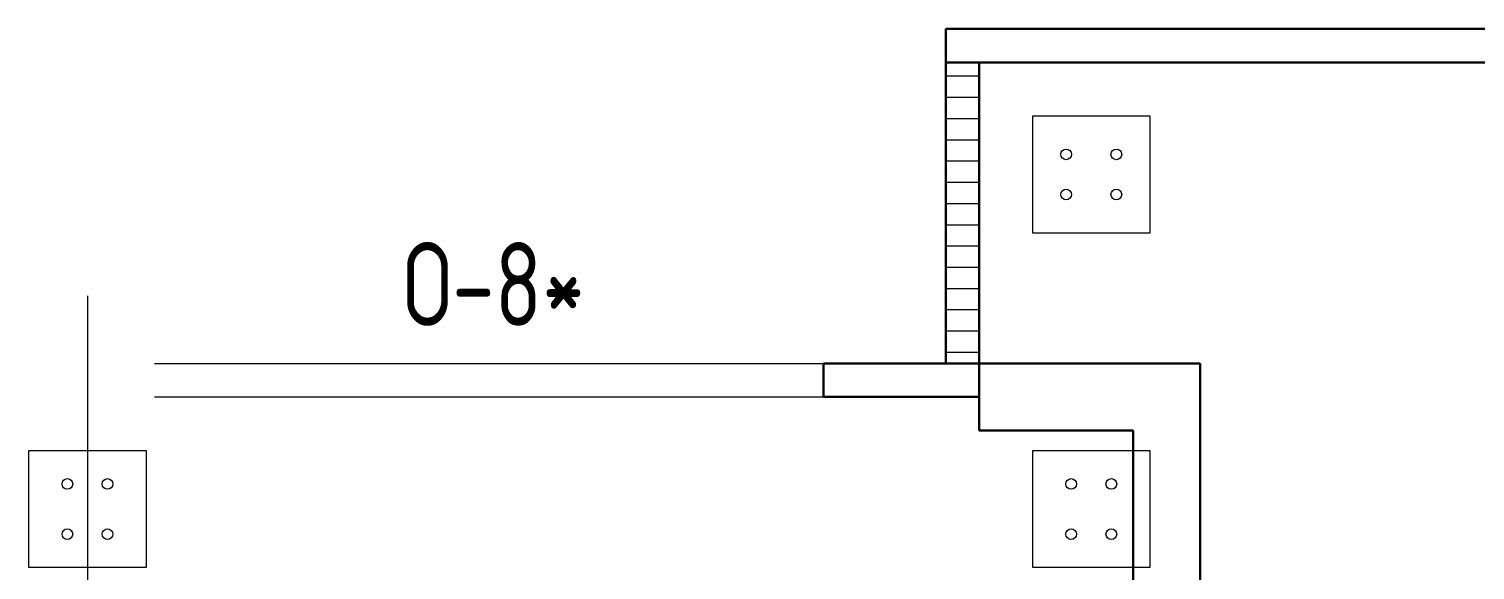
# Model space of a CAD drawing. Extents: x -965262 to 1142518, y -357520 to 71675.
# Drawn here: x -854241 to -849919, y -90171 to -88554 of the extents above; entities that cross this region are included whole.
import ezdxf

# ---------------------------------------------------------------- set-up
doc = ezdxf.new("R2010")
doc.units = 0
doc.header["$LTSCALE"] = 10
doc.linetypes.add('DOTE', pattern=[2.42, 2, -0.2, 0.02, -0.2])
doc.layers.get('0').update_dxf_attribs({"linetype": 'CONTINUOUS', "lineweight": 30})
doc.layers.add('DOTE', color=7, linetype='DOTE', lineweight=9)
doc.styles.get("Standard").update_dxf_attribs({"font": 'isocpeur.ttf', "height": 300})

msp = doc.modelspace()

# ---------------------------------------------------------------- hatches: boundary and pattern name
at = {"lineweight": 15}
h = msp.add_hatch(dxfattribs=at)
h.set_pattern_fill('LINE', color=6, scale=20)
h.set_pattern_definition([(0, (-1774193.485, -315262.51), (0, 63.5), [])])
h.paths.add_polyline_path([(-851401.2, -88653.9), (-851501.2, -88653.9), (-851501.2, -89553.9), (-851401.2, -89553.9)])

# ---------------------------------------------------------------- linework, layer by layer
at = {"color": 6, "extrusion": (0, 0, -1)}
for p, q in [((-851501.2, -88553.9), (-847265.7, -88553.9, -3259.8)), ((-851501.2, -88653.9), (-851501.2, -88553.9)), ((-847265.7, -88653.9, -3259.8), (-851501.2, -88653.9)), ((-851501.2, -89553.9), (-851501.2, -88653.9)), ((-851401.2, -88653.9), (-851401.2, -89553.9)), ((-851401.2, -89553.9), (-851501.2, -89553.9))]:
    msp.add_line(p, q, dxfattribs=at)
at = {"lineweight": 15}
for p, q in [((-851241.2, -89163.9, -1451.3), (-851241.2, -88813.9, -1451.3)), ((-851241.2, -88813.9, -1451.3), (-850891.2, -88813.9, -1451.3)), ((-850891.2, -88813.9, -1451.3), (-850891.2, -89163.9, -1451.3)), ((-850891.2, -89163.9, -1451.3), (-851241.2, -89163.9, -1451.3)), ((-854241.2, -90163.9, -1451.3), (-854241.2, -89813.9, -1451.3)), ((-854241.2, -89813.9, -1451.3), (-853891.2, -89813.9, -1451.3)), ((-853891.2, -89813.9, -1451.3), (-853891.2, -90163.9, -1451.3)), ((-851241.2, -90163.9, -1451.3), (-851241.2, -89813.9, -1451.3)), ((-851241.2, -89813.9, -1451.3), (-850891.2, -89813.9, -1451.3)), ((-850891.2, -89813.9, -1451.3), (-850891.2, -90163.9, -1451.3)), ((-853891.2, -90163.9, -1451.3), (-854241.2, -90163.9, -1451.3)), ((-850891.2, -90163.9, -1451.3), (-851241.2, -90163.9, -1451.3))]:
    msp.add_line(p, q, dxfattribs=at)
at = {"color": 30, "lineweight": 15}
for p, q in [((-853866.2, -89553.9), (-851866.2, -89553.9)), ((-853866.2, -89653.9), (-851866.2, -89653.9))]:
    msp.add_line(p, q, dxfattribs=at)
at = {"color": 30, "extrusion": (0, 0, -1)}
for p, q in [((-851866.2, -89653.9), (-851866.2, -89553.9)), ((-851866.2, -89553.9), (-851401.2, -89553.9)), ((-851401.2, -89553.9), (-851401.2, -89653.9)), ((-851401.2, -89653.9), (-851866.2, -89653.9))]:
    msp.add_line(p, q, dxfattribs=at)
at = {"color": 4, "extrusion": (0, 0, -1)}
for p, q in [((-851401.2, -89553.9), (-850741.2, -89553.9)), ((-851401.2, -89553.9), (-851401.2, -89753.9)), ((-850741.2, -89553.9), (-850741.2, -100163.9)), ((-851401.2, -89753.9), (-850941.2, -89753.9)), ((-850941.2, -105098.9), (-850941.2, -89753.9))]:
    msp.add_line(p, q, dxfattribs=at)
at = {"extrusion": (0, 0, -1)}
msp.add_line((-850741.2, -89553.9), (-850741.2, -100163.9), dxfattribs=at)
at = {"lineweight": 15}
for centre in [(-851141.2, -88928.9, -1451.3), (-850991.2, -88928.9, -1451.3), (-851141.2, -89048.9, -1451.3), (-850991.2, -89048.9, -1451.3), (-854126.2, -89913.9, -1451.3), (-854006.2, -89913.9, -1451.3), (-851126.2, -89913.9, -1451.3), (-851006.2, -89913.9, -1451.3), (-854126.2, -90063.9, -1451.3), (-854006.2, -90063.9, -1451.3), (-851126.2, -90063.9, -1451.3), (-851006.2, -90063.9, -1451.3)]:
    msp.add_circle(centre, 16, dxfattribs=at)
at = {"layer": 'DOTE', "ltscale": 100, "extrusion": (0, -1, 0)}
msp.add_line((-854066.2, -89352.1, -1451.3), (-854066.2, -108434.5, -1451.3), dxfattribs=at)

# ---------------------------------------------------------------- texts
at = {"color": 5, "width": 0.75}
msp.add_text('О-8*', height=250, dxfattribs=at).set_placement((-853123.3, -89441.5, 10315.2))

doc.saveas('drawing.dxf')
